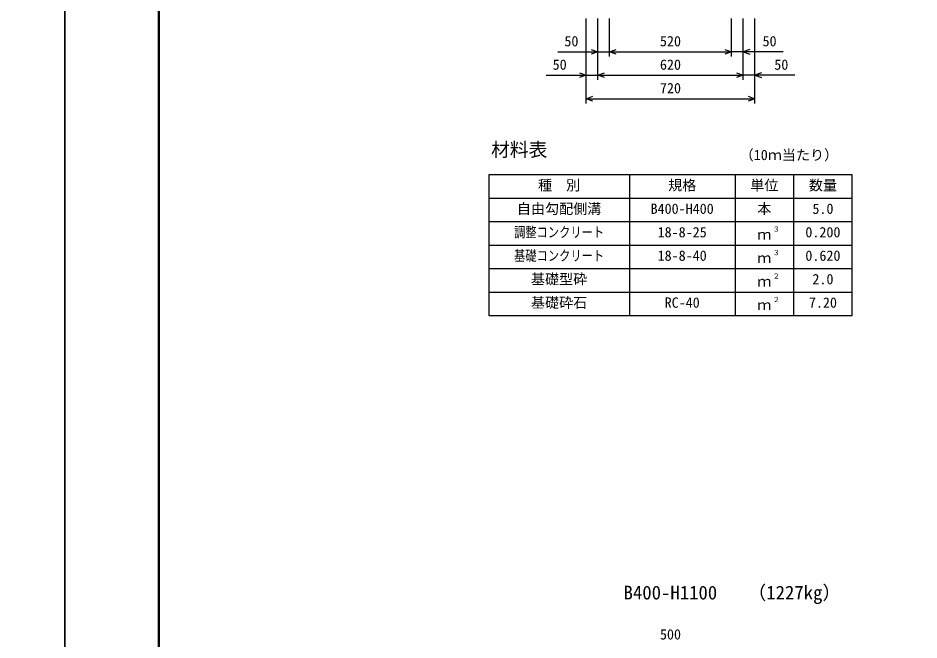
# Model space of a CAD drawing. Units: millimetres, scale not verified. Extents: x -16800 to 16800, y -5940 to 5940.
# Drawn here: x -200 to 3641, y 78 to 2729 of the extents above; entities that cross this region are included whole.
import ezdxf
from ezdxf.enums import TextEntityAlignment as Align

# ---------------------------------------------------------------- set-up
doc = ezdxf.new("R2010")
doc.units = ezdxf.units.MM
doc.header["$LTSCALE"] = 20
for name, color, linetype, lineweight in [('0-0_DIM', 7, 'Continuous', 25), ('0-1_Defpoints', 5, 'Continuous', 25), ('0-3_HYO', 3, 'Continuous', 25), ('0-4_HYO2', 4, 'Continuous', 25), ('0-6_TXT', 7, 'Continuous', 25), ('0-7_WAKU', 3, 'Continuous', 25)]:
    doc.layers.add(name, color=color, linetype=linetype, lineweight=lineweight)
doc.styles.add('ＭＳ ゴシック', font='')
doc.styles.get('ＭＳ ゴシック').set_extended_font_data('MS Gothic')

msp = doc.modelspace()

# ---------------------------------------------------------------- linework, layer by layer
at = {"layer": '0-0_DIM'}
for p, q in [((2221.78, 2364.85), (2221.78, 2727.19)), ((2271.78, 2464.85), (2271.78, 2727.19)), ((2321.78, 2564.85), (2321.78, 2727.19)), ((2841.78, 2564.85), (2841.78, 2727.19)), ((2891.78, 2464.85), (2891.78, 2727.19)), ((2941.78, 2364.85), (2941.78, 2727.19)), ((2101.78, 2584.85), (2321.78, 2584.85)), ((2321.78, 2584.85), (2841.78, 2584.85)), ((3061.78, 2584.85), (2841.78, 2584.85)), ((2051.78, 2484.85), (2271.78, 2484.85)), ((2271.78, 2484.85), (2891.78, 2484.85)), ((3111.78, 2484.85), (2891.78, 2484.85)), ((2221.78, 2384.85), (2941.78, 2384.85))]:
    msp.add_line(p, q, dxfattribs=at)
for points in [[(2243.59, 2595.11), (2271.78, 2584.85), (2243.59, 2574.59)], [(2349.97, 2574.59), (2321.78, 2584.85), (2349.97, 2595.11)], [(2813.59, 2595.11), (2841.78, 2584.85), (2813.59, 2574.59)], [(2919.97, 2595.11), (2891.78, 2584.85), (2919.97, 2574.59)], [(2193.59, 2495.11), (2221.78, 2484.85), (2193.59, 2474.59)], [(2299.97, 2474.59), (2271.78, 2484.85), (2299.97, 2495.11)], [(2863.59, 2495.11), (2891.78, 2484.85), (2863.59, 2474.59)], [(2969.97, 2495.11), (2941.78, 2484.85), (2969.97, 2474.59)], [(2249.97, 2374.59), (2221.78, 2384.85), (2249.97, 2395.11)], [(2913.59, 2395.11), (2941.78, 2384.85), (2913.59, 2374.59)]]:
    msp.add_lwpolyline(points, dxfattribs=at)
at = {"layer": '0-1_Defpoints'}
for points in [[(-16800, -5940), (0, -5940), (0, 5940), (-16800, 5940)], [(0, -5940), (16800, -5940), (16800, 5940), (0, 5940)]]:
    msp.add_lwpolyline(points, close=True, dxfattribs=at)
at = {"layer": '0-3_HYO'}
for p, q in [((2406.78, 2060.9), (2406.78, 1460.9)), ((2856.78, 2060.9), (2856.78, 1460.9)), ((3106.78, 2060.9), (3106.78, 1460.9)), ((1806.78, 1960.9), (3356.78, 1960.9))]:
    msp.add_line(p, q, dxfattribs=at)
msp.add_lwpolyline([(1806.78, 1460.9), (3356.78, 1460.9), (3356.78, 2060.9), (1806.78, 2060.9)], close=True, dxfattribs=at)
at = {"layer": '0-4_HYO2'}
for p, q in [((1806.78, 1860.9), (3356.78, 1860.9)), ((1806.78, 1760.9), (3356.78, 1760.9)), ((1806.78, 1660.9), (3356.78, 1660.9)), ((1806.78, 1560.9), (3356.78, 1560.9))]:
    msp.add_line(p, q, dxfattribs=at)
at = {"layer": '0-7_WAKU', "lineweight": 50}
msp.add_lwpolyline([(400, -5540), (16400, -5540), (16400, 5540), (400, 5540)], close=True, dxfattribs=at)

# ---------------------------------------------------------------- texts
at = {"layer": '0-0_DIM', "style": 'ＭＳ ゴシック'}
for s, p in [('50', (2129.34, 2594.85)), ('520', (2536.78, 2594.85)), ('50', (2974.22, 2594.85)), ('50', (2079.34, 2494.85)), ('620', (2536.78, 2494.85)), ('50', (3024.22, 2494.85)), ('720', (2536.78, 2394.85)), ('500', (2536.78, 67.25))]:
    msp.add_text(s, height=43.99, dxfattribs=at).set_placement(p, align=Align.BOTTOM_LEFT)
at = {"layer": '0-6_TXT', "style": 'ＭＳ ゴシック'}
for s, height, p in [('材料表', 58.65, (1816.78, 2120.9)), ('（10ｍ当たり）', 43.99, (2876.78, 2109.9)), ('種\u3000別', 43.99, (2016.78, 1980.9)), ('規格', 43.99, (2571.78, 1980.9)), ('単位', 43.99, (2921.78, 1980.9)), ('数量', 43.99, (3171.78, 1980.9)), ('自由勾配側溝', 43.99, (1926.78, 1880.9)), ('B400-H400', 43.99, (2496.78, 1880.9)), ('本', 43.99, (2951.78, 1880.9)), ('5.0', 43.99, (3186.78, 1880.9)), ('18-8-25', 43.99, (2526.78, 1780.9)), ('ｍ', 43.99, (2951.78, 1770.9)), ('３', 21.99, (3017.33, 1811.27)), ('0.200', 43.99, (3156.78, 1780.9)), ('18-8-40', 43.99, (2526.78, 1680.9)), ('３', 21.99, (3017.33, 1711.27)), ('0.620', 43.99, (3156.78, 1680.9)), ('ｍ', 43.99, (2951.78, 1670.9)), ('基礎型砕', 43.99, (1986.78, 1580.9)), ('ｍ', 43.99, (2951.78, 1570.9)), ('２', 21.99, (3017.33, 1611.27)), ('2.0', 43.99, (3186.78, 1580.9)), ('基礎砕石', 43.99, (1986.78, 1480.9)), ('RC-40', 43.99, (2556.78, 1480.9)), ('２', 21.99, (3017.33, 1511.27)), ('7.20', 43.99, (3171.78, 1480.9)), ('ｍ', 43.99, (2951.78, 1470.9)), ('B400-H1100', 58.65, (2381.78, 233.34)), ('（1227kg）', 58.65, (2910.15, 233.34))]:
    msp.add_text(s, height=height, dxfattribs=at).set_placement(p, align=Align.BOTTOM_LEFT)
at = {"layer": '0-6_TXT', "style": 'ＭＳ ゴシック', "width": 0.8}
for s, p in [('調整コンクリート', (1914.78, 1780.9)), ('基礎コンクリート', (1914.78, 1680.9))]:
    msp.add_text(s, height=43.99, dxfattribs=at).set_placement(p, align=Align.BOTTOM_LEFT)

doc.saveas('drawing.dxf')
